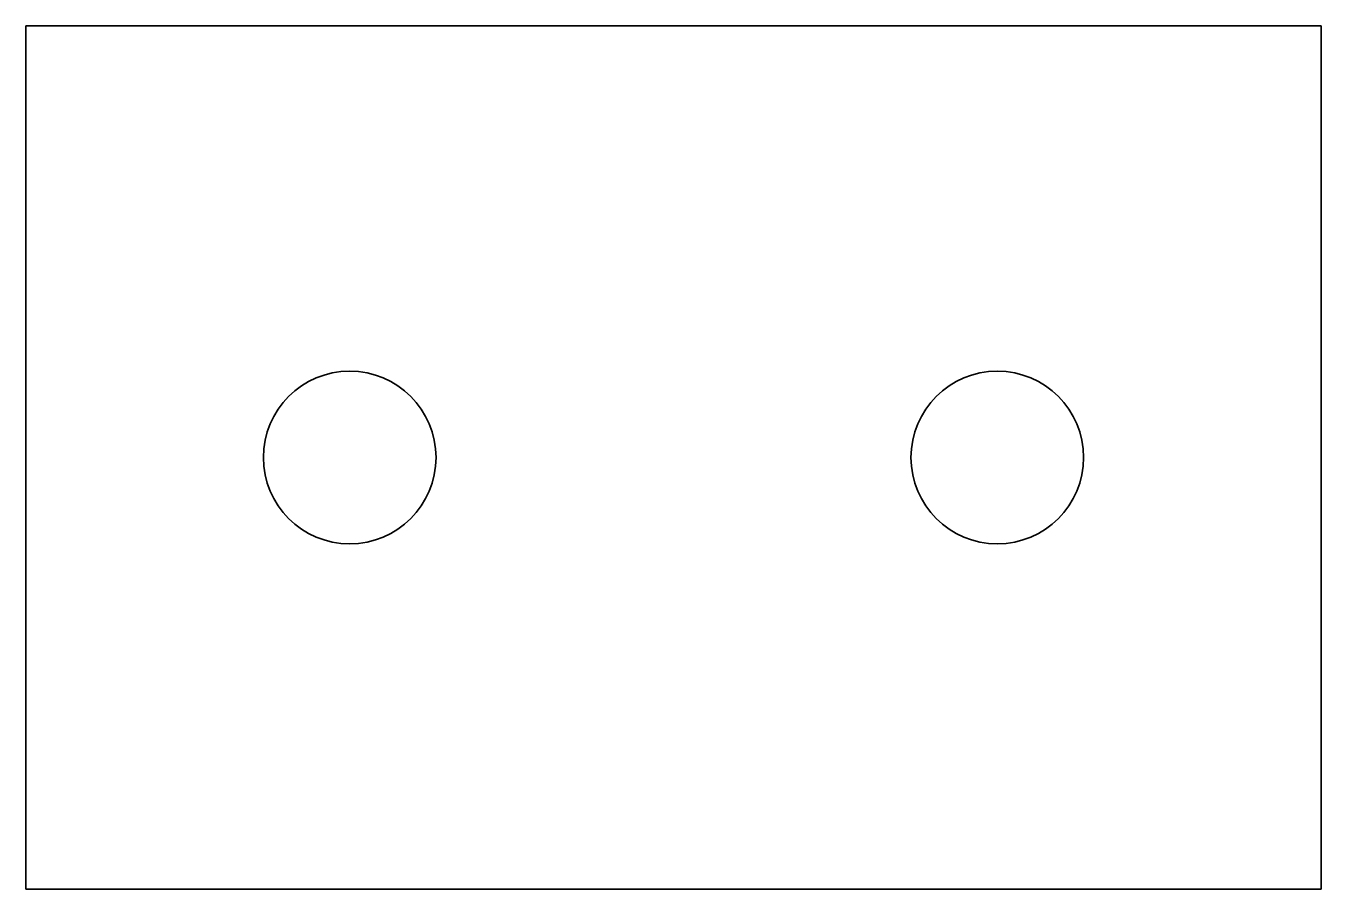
# Model space of a CAD drawing. Header units: millimetres. Extents: x 0 to 60, y 0 to 40.
import ezdxf

# ---------------------------------------------------------------- set-up
doc = ezdxf.new("R2010")
doc.units = ezdxf.units.MM
doc.layers.add('HOLES', color=5, linetype='Continuous', lineweight=35)
doc.layers.add('PROFILE', color=7, linetype='Continuous', lineweight=35)

msp = doc.modelspace()

# ---------------------------------------------------------------- linework, layer by layer
at = {"layer": 'HOLES'}
for points in [[(19, 20, 1), (11, 20, 1)], [(49, 20, 1), (41, 20, 1)]]:
    msp.add_lwpolyline(points, format="xyb", close=True, dxfattribs=at)
at = {"layer": 'PROFILE'}
msp.add_lwpolyline([(0, 0), (60, 0), (60, 40), (0, 40)], close=True, dxfattribs=at)

doc.saveas('drawing.dxf')
